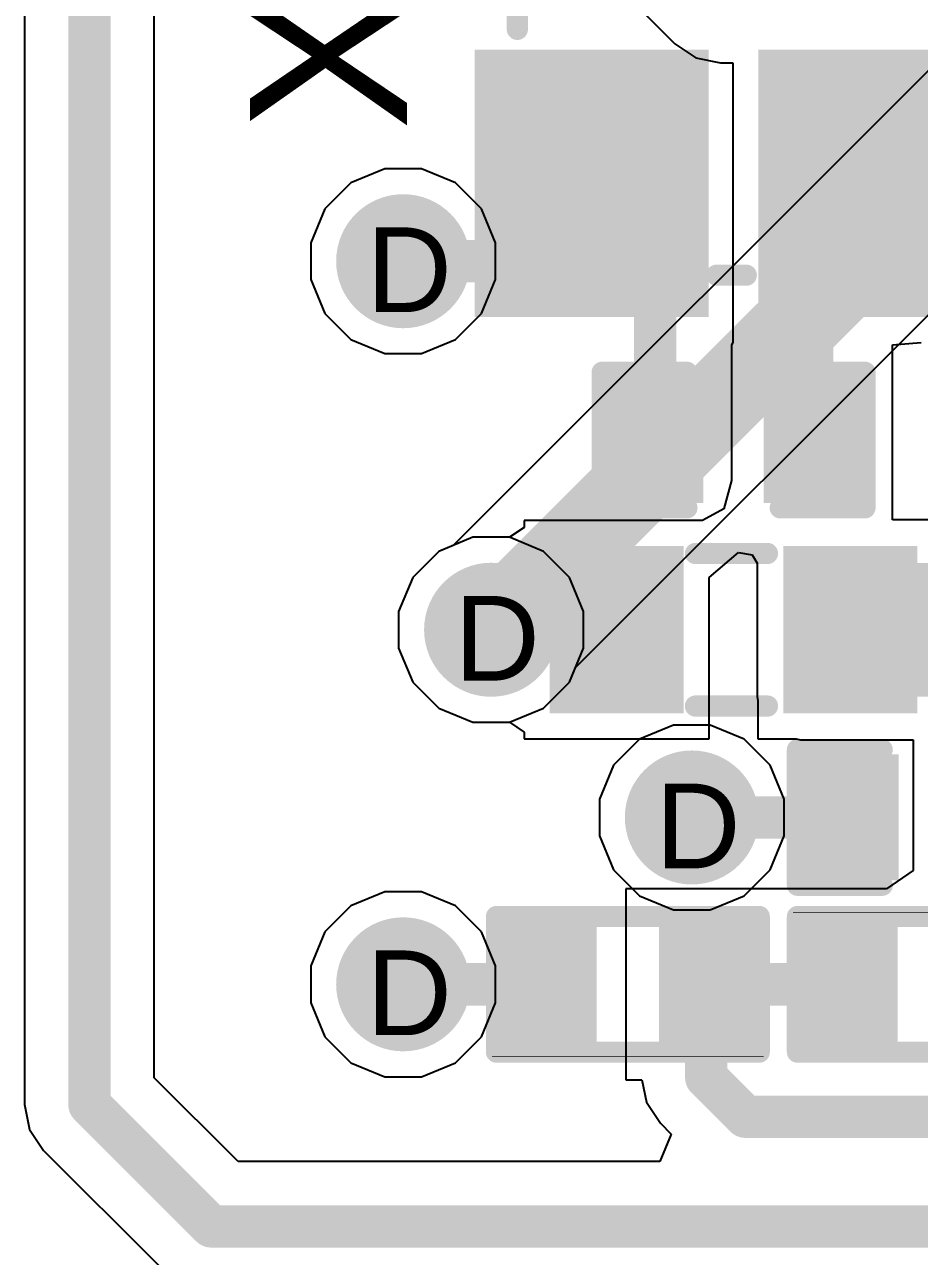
# Model space of a CAD drawing. Header units: inches. Extents: x 0 to 5032, y 0 to 5323.
# Drawn here: x 129.73 to 135.09, y 73.63 to 81.02 of the extents above; entities that cross this region are included whole.
import ezdxf

# ---------------------------------------------------------------- set-up
doc = ezdxf.new("R2010")
doc.units = ezdxf.units.IN
for name, color, linetype in [('Bottom Layer', 5, 'Continuous'), ('Bottom Solder', 6, 'Continuous'), ('Drill Drawing', 1, 'Continuous'), ('Layer 1', 16, 'Continuous'), ('Layer 2', 76, 'Continuous'), ('Top Layer', 1, 'Continuous'), ('Top Overlay', 2, 'Continuous'), ('Top Paste', 8, 'Continuous'), ('Top Solder', 216, 'Continuous'), ('Via Holes', 16, 'Continuous')]:
    doc.layers.add(name, color=color, linetype=linetype)
doc.styles.add('Arial', font='', dxfattribs={"height": 0.2})
doc.styles.get('Arial').set_extended_font_data('Arial')

# ---------------------------------------------------------------- blocks, each defined once
blk = doc.blocks.new('C___0402_180')
at = {"layer": 'Top Layer'}
for points in [[(-0.6985, -0.3175), (-0.6985, 0.3175), (-0.2413, 0.3175), (-0.2413, -0.3175)], [(0.2413, -0.3175), (0.2413, 0.3175), (0.6985, 0.3175), (0.6985, -0.3175)]]:
    blk.add_hatch(color=1, dxfattribs=at).paths.add_polyline_path(points)
at = {"layer": 'Top Paste'}
for points in [[(-0.6985, -0.3175), (-0.6985, 0.3175), (-0.2413, 0.3175), (-0.2413, -0.3175)], [(0.2413, -0.3175), (0.2413, 0.3175), (0.6985, 0.3175), (0.6985, -0.3175)]]:
    blk.add_hatch(color=8, dxfattribs=at).paths.add_polyline_path(points)
at = {"layer": 'Top Solder'}
for points in [[(-0.7585, -0.3775), (-0.7585, 0.3775), (-0.1813, 0.3775), (-0.1813, -0.3775)], [(0.1813, -0.3775), (0.1813, 0.3775), (0.7585, 0.3775), (0.7585, -0.3775)]]:
    blk.add_hatch(color=216, dxfattribs=at).paths.add_polyline_path(points)
at = {"layer": 'Top Overlay'}
for points in [[(-0.7874, 0.4064, 0.127, 0.127, 0), (-0.2794, 0.4064, 0.127, 0.127, 0)], [(-0.7874, -0.4064, 0.127, 0.127, 0), (-0.7874, 0.4064, 0.127, 0.127, 0)], [(0.2794, 0.4064, 0.127, 0.127, 0), (0.7874, 0.4064, 0.127, 0.127, 0)], [(0.7874, -0.4064, 0.127, 0.127, 0), (0.7874, 0.4064, 0.127, 0.127, 0)], [(-0.7874, -0.4064, 0.127, 0.127, 0), (-0.2794, -0.4064, 0.127, 0.127, 0)], [(0.2794, -0.4064, 0.127, 0.127, 0), (0.7874, -0.4064, 0.127, 0.127, 0)]]:
    blk.add_lwpolyline(points, format="xyseb", dxfattribs=at)
for points in [[(-0.8191, 0.4064, 0.0635, 0.0635, 1), (-0.7556, 0.4064, 0.0635, 0.0635, 1)], [(-0.8191, 0.4064, 0.0635, 0.0635, 1), (-0.7556, 0.4064, 0.0635, 0.0635, 1)], [(-0.3111, 0.4064, 0.0635, 0.0635, 1), (-0.2477, 0.4064, 0.0635, 0.0635, 1)], [(0.2477, 0.4064, 0.0635, 0.0635, 1), (0.3111, 0.4064, 0.0635, 0.0635, 1)], [(0.7556, 0.4064, 0.0635, 0.0635, 1), (0.8191, 0.4064, 0.0635, 0.0635, 1)], [(0.7556, 0.4064, 0.0635, 0.0635, 1), (0.8191, 0.4064, 0.0635, 0.0635, 1)], [(-0.8191, -0.4064, 0.0635, 0.0635, 1), (-0.7556, -0.4064, 0.0635, 0.0635, 1)], [(-0.8191, -0.4064, 0.0635, 0.0635, 1), (-0.7556, -0.4064, 0.0635, 0.0635, 1)], [(-0.3111, -0.4064, 0.0635, 0.0635, 1), (-0.2477, -0.4064, 0.0635, 0.0635, 1)], [(0.2477, -0.4064, 0.0635, 0.0635, 1), (0.3111, -0.4064, 0.0635, 0.0635, 1)], [(0.7556, -0.4064, 0.0635, 0.0635, 1), (0.8191, -0.4064, 0.0635, 0.0635, 1)], [(0.7556, -0.4064, 0.0635, 0.0635, 1), (0.8191, -0.4064, 0.0635, 0.0635, 1)]]:
    blk.add_lwpolyline(points, format="xyseb", close=True, dxfattribs=at)
blk = doc.blocks.new('C___0402_188')
at = {"layer": 'Top Layer'}
for points in [[(-0.6985, -0.3175), (-0.6985, 0.3175), (-0.2413, 0.3175), (-0.2413, -0.3175)], [(0.2413, -0.3175), (0.2413, 0.3175), (0.6985, 0.3175), (0.6985, -0.3175)]]:
    blk.add_hatch(color=1, dxfattribs=at).paths.add_polyline_path(points)
at = {"layer": 'Top Paste'}
for points in [[(-0.6985, -0.3175), (-0.6985, 0.3175), (-0.2413, 0.3175), (-0.2413, -0.3175)], [(0.2413, -0.3175), (0.2413, 0.3175), (0.6985, 0.3175), (0.6985, -0.3175)]]:
    blk.add_hatch(color=8, dxfattribs=at).paths.add_polyline_path(points)
at = {"layer": 'Top Solder'}
for points in [[(-0.7585, -0.3775), (-0.7585, 0.3775), (-0.1813, 0.3775), (-0.1813, -0.3775)], [(0.1813, -0.3775), (0.1813, 0.3775), (0.7585, 0.3775), (0.7585, -0.3775)]]:
    blk.add_hatch(color=216, dxfattribs=at).paths.add_polyline_path(points)
at = {"layer": 'Top Overlay'}
for points in [[(-0.7874, 0.4064, 0.127, 0.127, 0), (-0.2794, 0.4064, 0.127, 0.127, 0)], [(-0.7874, -0.4064, 0.127, 0.127, 0), (-0.7874, 0.4064, 0.127, 0.127, 0)], [(0.2794, 0.4064, 0.127, 0.127, 0), (0.7874, 0.4064, 0.127, 0.127, 0)], [(0.7874, -0.4064, 0.127, 0.127, 0), (0.7874, 0.4064, 0.127, 0.127, 0)], [(-0.7874, -0.4064, 0.127, 0.127, 0), (-0.2794, -0.4064, 0.127, 0.127, 0)], [(0.2794, -0.4064, 0.127, 0.127, 0), (0.7874, -0.4064, 0.127, 0.127, 0)]]:
    blk.add_lwpolyline(points, format="xyseb", dxfattribs=at)
for points in [[(-0.8191, 0.4064, 0.0635, 0.0635, 1), (-0.7556, 0.4064, 0.0635, 0.0635, 1)], [(-0.8191, 0.4064, 0.0635, 0.0635, 1), (-0.7556, 0.4064, 0.0635, 0.0635, 1)], [(-0.3111, 0.4064, 0.0635, 0.0635, 1), (-0.2477, 0.4064, 0.0635, 0.0635, 1)], [(0.2477, 0.4064, 0.0635, 0.0635, 1), (0.3111, 0.4064, 0.0635, 0.0635, 1)], [(0.7556, 0.4064, 0.0635, 0.0635, 1), (0.8191, 0.4064, 0.0635, 0.0635, 1)], [(0.7556, 0.4064, 0.0635, 0.0635, 1), (0.8191, 0.4064, 0.0635, 0.0635, 1)], [(-0.8191, -0.4064, 0.0635, 0.0635, 1), (-0.7556, -0.4064, 0.0635, 0.0635, 1)], [(-0.8191, -0.4064, 0.0635, 0.0635, 1), (-0.7556, -0.4064, 0.0635, 0.0635, 1)], [(-0.3111, -0.4064, 0.0635, 0.0635, 1), (-0.2477, -0.4064, 0.0635, 0.0635, 1)], [(0.2477, -0.4064, 0.0635, 0.0635, 1), (0.3111, -0.4064, 0.0635, 0.0635, 1)], [(0.7556, -0.4064, 0.0635, 0.0635, 1), (0.8191, -0.4064, 0.0635, 0.0635, 1)], [(0.7556, -0.4064, 0.0635, 0.0635, 1), (0.8191, -0.4064, 0.0635, 0.0635, 1)]]:
    blk.add_lwpolyline(points, format="xyseb", close=True, dxfattribs=at)
blk = doc.blocks.new('IND_0603__1608_M_______198')
at = {"layer": 'Top Layer'}
for points in [[(-1, 0.4), (-0.4, 0.4), (-0.4, -0.4), (-1, -0.4)], [(0.4, 0.4), (1, 0.4), (1, -0.4), (0.4, -0.4)]]:
    blk.add_hatch(color=1, dxfattribs=at).paths.add_polyline_path(points)
at = {"layer": 'Top Paste'}
for points in [[(-1, 0.4), (-0.4, 0.4), (-0.4, -0.4), (-1, -0.4)], [(0.4, 0.4), (1, 0.4), (1, -0.4), (0.4, -0.4)]]:
    blk.add_hatch(color=8, dxfattribs=at).paths.add_polyline_path(points)
at = {"layer": 'Top Solder'}
for points in [[(-1.1016, 0.5016), (-0.2984, 0.5016), (-0.2984, -0.5016), (-1.1016, -0.5016)], [(0.2984, 0.5016), (1.1016, 0.5016), (1.1016, -0.5016), (0.2984, -0.5016)]]:
    blk.add_hatch(color=216, dxfattribs=at).paths.add_polyline_path(points)
at = {"layer": 'Top Overlay'}
for points in [[(0.2286, 0.4572, 0.127, 0.127, 0), (-0.2032, 0.4572, 0.127, 0.127, 0)], [(0.2286, -0.4572, 0.127, 0.127, 0), (-0.2032, -0.4572, 0.127, 0.127, 0)]]:
    blk.add_lwpolyline(points, format="xyseb", dxfattribs=at)
for points in [[(-0.2349, 0.4572, 0.0635, 0.0635, 1), (-0.1714, 0.4572, 0.0635, 0.0635, 1)], [(0.1968, 0.4572, 0.0635, 0.0635, 1), (0.2604, 0.4572, 0.0635, 0.0635, 1)], [(-0.2349, -0.4572, 0.0635, 0.0635, 1), (-0.1714, -0.4572, 0.0635, 0.0635, 1)], [(0.1968, -0.4572, 0.0635, 0.0635, 1), (0.2604, -0.4572, 0.0635, 0.0635, 1)]]:
    blk.add_lwpolyline(points, format="xyseb", close=True, dxfattribs=at)
blk = doc.blocks.new('R___0402_201')
at = {"layer": 'Top Layer'}
for points in [[(-0.6985, -0.3175), (-0.6985, 0.3175), (-0.2413, 0.3175), (-0.2413, -0.3175)], [(0.2413, -0.3175), (0.2413, 0.3175), (0.6985, 0.3175), (0.6985, -0.3175)]]:
    blk.add_hatch(color=1, dxfattribs=at).paths.add_polyline_path(points)
at = {"layer": 'Top Paste'}
for points in [[(-0.6985, -0.3175), (-0.6985, 0.3175), (-0.2413, 0.3175), (-0.2413, -0.3175)], [(0.2413, -0.3175), (0.2413, 0.3175), (0.6985, 0.3175), (0.6985, -0.3175)]]:
    blk.add_hatch(color=8, dxfattribs=at).paths.add_polyline_path(points)
at = {"layer": 'Top Solder'}
for points in [[(-0.7535, -0.3725), (-0.7535, 0.3725), (-0.1863, 0.3725), (-0.1863, -0.3725)], [(0.1863, -0.3725), (0.1863, 0.3725), (0.7535, 0.3725), (0.7535, -0.3725)]]:
    blk.add_hatch(color=216, dxfattribs=at).paths.add_polyline_path(points)
at = {"layer": 'Top Overlay'}
for points in [[(-0.7874, 0.4064, 0.127, 0.127, 0), (-0.7874, -0.4064, 0.127, 0.127, 0)], [(0.7874, 0.4064, 0.127, 0.127, 0), (-0.7874, 0.4064, 0.127, 0.127, 0)], [(0.7874, 0.4064, 0.127, 0.127, 0), (0.7874, -0.4064, 0.127, 0.127, 0)], [(0.7874, -0.4064, 0.127, 0.127, 0), (-0.7874, -0.4064, 0.127, 0.127, 0)], [(0.8128, -0.4318, 0.00323, 0.00323, 0), (-0.8128, -0.4318, 0.00323, 0.00323, 0)]]:
    blk.add_lwpolyline(points, format="xyseb", dxfattribs=at)
for points in [[(-0.8191, 0.4064, 0.0635, 0.0635, 1), (-0.7556, 0.4064, 0.0635, 0.0635, 1)], [(-0.8191, 0.4064, 0.0635, 0.0635, 1), (-0.7556, 0.4064, 0.0635, 0.0635, 1)], [(0.7556, 0.4064, 0.0635, 0.0635, 1), (0.8191, 0.4064, 0.0635, 0.0635, 1)], [(0.7556, 0.4064, 0.0635, 0.0635, 1), (0.8191, 0.4064, 0.0635, 0.0635, 1)], [(-0.8191, -0.4064, 0.0635, 0.0635, 1), (-0.7556, -0.4064, 0.0635, 0.0635, 1)], [(-0.8191, -0.4064, 0.0635, 0.0635, 1), (-0.7556, -0.4064, 0.0635, 0.0635, 1)], [(0.7556, -0.4064, 0.0635, 0.0635, 1), (0.8191, -0.4064, 0.0635, 0.0635, 1)], [(0.7556, -0.4064, 0.0635, 0.0635, 1), (0.8191, -0.4064, 0.0635, 0.0635, 1)], [(-0.8136, -0.4318, 0.00161, 0.00161, 1), (-0.812, -0.4318, 0.00161, 0.00161, 1)], [(0.812, -0.4318, 0.00161, 0.00161, 1), (0.8136, -0.4318, 0.00161, 0.00161, 1)]]:
    blk.add_lwpolyline(points, format="xyseb", close=True, dxfattribs=at)
blk = doc.blocks.new('R___0402_202')
at = {"layer": 'Top Layer'}
for points in [[(-0.6985, -0.3175), (-0.6985, 0.3175), (-0.2413, 0.3175), (-0.2413, -0.3175)], [(0.2413, -0.3175), (0.2413, 0.3175), (0.6985, 0.3175), (0.6985, -0.3175)]]:
    blk.add_hatch(color=1, dxfattribs=at).paths.add_polyline_path(points)
at = {"layer": 'Top Paste'}
for points in [[(-0.6985, -0.3175), (-0.6985, 0.3175), (-0.2413, 0.3175), (-0.2413, -0.3175)], [(0.2413, -0.3175), (0.2413, 0.3175), (0.6985, 0.3175), (0.6985, -0.3175)]]:
    blk.add_hatch(color=8, dxfattribs=at).paths.add_polyline_path(points)
at = {"layer": 'Top Solder'}
for points in [[(-0.7535, -0.3725), (-0.7535, 0.3725), (-0.1863, 0.3725), (-0.1863, -0.3725)], [(0.1863, -0.3725), (0.1863, 0.3725), (0.7535, 0.3725), (0.7535, -0.3725)]]:
    blk.add_hatch(color=216, dxfattribs=at).paths.add_polyline_path(points)
at = {"layer": 'Top Overlay'}
for points in [[(-0.7874, -0.4064, 0.127, 0.127, 0), (-0.7874, 0.4064, 0.127, 0.127, 0)], [(-0.7874, 0.4064, 0.127, 0.127, 0), (0.7874, 0.4064, 0.127, 0.127, 0)], [(0.7874, -0.4064, 0.127, 0.127, 0), (0.7874, 0.4064, 0.127, 0.127, 0)], [(-0.7874, -0.4064, 0.127, 0.127, 0), (0.7874, -0.4064, 0.127, 0.127, 0)], [(-0.8128, -0.4318, 0.00323, 0.00323, 0), (0.8128, -0.4318, 0.00323, 0.00323, 0)]]:
    blk.add_lwpolyline(points, format="xyseb", dxfattribs=at)
for points in [[(-0.8191, 0.4064, 0.0635, 0.0635, 1), (-0.7556, 0.4064, 0.0635, 0.0635, 1)], [(-0.8191, 0.4064, 0.0635, 0.0635, 1), (-0.7556, 0.4064, 0.0635, 0.0635, 1)], [(0.7556, 0.4064, 0.0635, 0.0635, 1), (0.8191, 0.4064, 0.0635, 0.0635, 1)], [(0.7556, 0.4064, 0.0635, 0.0635, 1), (0.8191, 0.4064, 0.0635, 0.0635, 1)], [(-0.8191, -0.4064, 0.0635, 0.0635, 1), (-0.7556, -0.4064, 0.0635, 0.0635, 1)], [(-0.8191, -0.4064, 0.0635, 0.0635, 1), (-0.7556, -0.4064, 0.0635, 0.0635, 1)], [(0.7556, -0.4064, 0.0635, 0.0635, 1), (0.8191, -0.4064, 0.0635, 0.0635, 1)], [(0.7556, -0.4064, 0.0635, 0.0635, 1), (0.8191, -0.4064, 0.0635, 0.0635, 1)], [(-0.8136, -0.4318, 0.00161, 0.00161, 1), (-0.812, -0.4318, 0.00161, 0.00161, 1)], [(0.812, -0.4318, 0.00161, 0.00161, 1), (0.8136, -0.4318, 0.00161, 0.00161, 1)]]:
    blk.add_lwpolyline(points, format="xyseb", close=True, dxfattribs=at)
blk = doc.blocks.new('SMD3225_4P_209')
at = {"layer": 'Top Layer'}
for points in [[(-1.8, 1.45), (-0.4, 1.45), (-0.4, 0.25), (-1.8, 0.25)], [(0.4, 1.45), (1.8, 1.45), (1.8, 0.25), (0.4, 0.25)], [(-1.8, -0.25), (-0.4, -0.25), (-0.4, -1.45), (-1.8, -1.45)], [(0.4, -0.25), (1.8, -0.25), (1.8, -1.45), (0.4, -1.45)]]:
    blk.add_hatch(color=1, dxfattribs=at).paths.add_polyline_path(points)
at = {"layer": 'Top Paste'}
for points in [[(-1.8, 1.45), (-0.4, 1.45), (-0.4, 0.25), (-1.8, 0.25)], [(0.4, 1.45), (1.8, 1.45), (1.8, 0.25), (0.4, 0.25)], [(-1.8, -0.25), (-0.4, -0.25), (-0.4, -1.45), (-1.8, -1.45)], [(0.4, -0.25), (1.8, -0.25), (1.8, -1.45), (0.4, -1.45)]]:
    blk.add_hatch(color=8, dxfattribs=at).paths.add_polyline_path(points)
at = {"layer": 'Top Solder'}
for points in [[(-1.9016, 1.5516), (-0.2984, 1.5516), (-0.2984, 0.1484), (-1.9016, 0.1484)], [(0.2984, 1.5516), (1.9016, 1.5516), (1.9016, 0.1484), (0.2984, 0.1484)], [(-1.9016, -0.1484), (-0.2984, -0.1484), (-0.2984, -1.5516), (-1.9016, -1.5516)], [(0.2984, -0.1484), (1.9016, -0.1484), (1.9016, -1.5516), (0.2984, -1.5516)]]:
    blk.add_hatch(color=216, dxfattribs=at).paths.add_polyline_path(points)
at = {"layer": 'Top Overlay'}
for points in [[(0.1778, 1.2954, 0.127, 0.127, 0), (-0.2032, 1.2954, 0.127, 0.127, 0)], [(-1.651, -0.1016, 0.127, 0.127, 0), (-1.651, 0.0762, 0.127, 0.127, 0)], [(1.651, -0.1016, 0.127, 0.127, 0), (1.651, 0.0762, 0.127, 0.127, 0)], [(-1.9558, -0.8382, 0.127, 0.127, 0), (-2.0828, -0.7112, 0.127, 0.127, 0)], [(-2.0828, -0.9652, 0.127, 0.127, 0), (-2.0828, -0.7112, 0.127, 0.127, 0)], [(-2.0828, -0.9652, 0.127, 0.127, 0), (-1.9558, -0.8382, 0.127, 0.127, 0)], [(0.1778, -1.2954, 0.127, 0.127, 0), (-0.2032, -1.2954, 0.127, 0.127, 0)]]:
    blk.add_lwpolyline(points, format="xyseb", dxfattribs=at)
for points in [[(-0.2349, 1.2954, 0.0635, 0.0635, 1), (-0.1714, 1.2954, 0.0635, 0.0635, 1)], [(0.1461, 1.2954, 0.0635, 0.0635, 1), (0.2095, 1.2954, 0.0635, 0.0635, 1)], [(-1.6827, 0.0762, 0.0635, 0.0635, 1), (-1.6193, 0.0762, 0.0635, 0.0635, 1)], [(1.6193, 0.0762, 0.0635, 0.0635, 1), (1.6827, 0.0762, 0.0635, 0.0635, 1)], [(-1.6827, -0.1016, 0.0635, 0.0635, 1), (-1.6193, -0.1016, 0.0635, 0.0635, 1)], [(1.6193, -0.1016, 0.0635, 0.0635, 1), (1.6827, -0.1016, 0.0635, 0.0635, 1)], [(-2.1145, -0.7112, 0.0635, 0.0635, 1), (-2.0511, -0.7112, 0.0635, 0.0635, 1)], [(-2.1145, -0.7112, 0.0635, 0.0635, 1), (-2.0511, -0.7112, 0.0635, 0.0635, 1)], [(-1.9875, -0.8382, 0.0635, 0.0635, 1), (-1.9241, -0.8382, 0.0635, 0.0635, 1)], [(-1.9875, -0.8382, 0.0635, 0.0635, 1), (-1.9241, -0.8382, 0.0635, 0.0635, 1)], [(-2.1145, -0.9652, 0.0635, 0.0635, 1), (-2.0511, -0.9652, 0.0635, 0.0635, 1)], [(-2.1145, -0.9652, 0.0635, 0.0635, 1), (-2.0511, -0.9652, 0.0635, 0.0635, 1)], [(-0.2349, -1.2954, 0.0635, 0.0635, 1), (-0.1714, -1.2954, 0.0635, 0.0635, 1)], [(0.1461, -1.2954, 0.0635, 0.0635, 1), (0.2095, -1.2954, 0.0635, 0.0635, 1)]]:
    blk.add_lwpolyline(points, format="xyseb", close=True, dxfattribs=at)

msp = doc.modelspace()

# ---------------------------------------------------------------- hatches: boundary and pattern name
at = {"layer": 'Bottom Layer'}
h = msp.add_hatch(color=5, dxfattribs=at)
edge = h.paths.add_edge_path()
edge.add_arc((131.9988, 79.5992), 0.3, 0, 360)
h = msp.add_hatch(color=5, dxfattribs=at)
edge = h.paths.add_edge_path()
edge.add_arc((132.5256, 77.3904), 0.3, 0, 360)
h = msp.add_hatch(color=5, dxfattribs=at)
edge = h.paths.add_edge_path()
edge.add_arc((133.7285, 76.2654), 0.3, 0, 360)
h = msp.add_hatch(color=5, dxfattribs=at)
edge = h.paths.add_edge_path()
edge.add_arc((131.9988, 75.2654), 0.3, 0, 360)
at = {"layer": 'Bottom Solder'}
h = msp.add_hatch(color=6, dxfattribs=at)
edge = h.paths.add_edge_path()
edge.add_arc((131.9988, 79.5992), 0.4016, 0, 360)
h = msp.add_hatch(color=6, dxfattribs=at)
edge = h.paths.add_edge_path()
edge.add_arc((132.5256, 77.3904), 0.4016, 0, 360)
h = msp.add_hatch(color=6, dxfattribs=at)
edge = h.paths.add_edge_path()
edge.add_arc((133.7285, 76.2654), 0.4016, 0, 360)
h = msp.add_hatch(color=6, dxfattribs=at)
edge = h.paths.add_edge_path()
edge.add_arc((131.9988, 75.2654), 0.4016, 0, 360)
at = {"layer": 'Layer 1'}
h = msp.add_hatch(color=16, dxfattribs=at)
edge = h.paths.add_edge_path()
edge.add_arc((131.9988, 79.5992), 0.3, 0, 360)
h = msp.add_hatch(color=16, dxfattribs=at)
edge = h.paths.add_edge_path()
edge.add_arc((132.5256, 77.3904), 0.3, 0, 360)
h = msp.add_hatch(color=16, dxfattribs=at)
edge = h.paths.add_edge_path()
edge.add_arc((133.7285, 76.2654), 0.3, 0, 360)
h = msp.add_hatch(color=16, dxfattribs=at)
edge = h.paths.add_edge_path()
edge.add_arc((131.9988, 75.2654), 0.3, 0, 360)
at = {"layer": 'Layer 2'}
h = msp.add_hatch(color=76, dxfattribs=at)
edge = h.paths.add_edge_path()
edge.add_arc((131.9988, 79.5992), 0.3, 0, 360)
h = msp.add_hatch(color=76, dxfattribs=at)
edge = h.paths.add_edge_path()
edge.add_arc((132.5256, 77.3904), 0.3, 0, 360)
h = msp.add_hatch(color=76, dxfattribs=at)
edge = h.paths.add_edge_path()
edge.add_arc((133.7285, 76.2654), 0.3, 0, 360)
h = msp.add_hatch(color=76, dxfattribs=at)
edge = h.paths.add_edge_path()
edge.add_arc((131.9988, 75.2654), 0.3, 0, 360)
at = {"layer": 'Top Layer'}
h = msp.add_hatch(color=1, dxfattribs=at)
edge = h.paths.add_edge_path()
edge.add_arc((131.9988, 79.5992), 0.3, 0, 360)
msp.add_hatch(color=1, dxfattribs=at).paths.add_polyline_path([(134.3785, 76.9904), (135.8469, 76.9904), (135.8469, 77.7904), (134.3785, 77.7904)])
h = msp.add_hatch(color=1, dxfattribs=at)
edge = h.paths.add_edge_path()
edge.add_arc((132.5256, 77.3904), 0.3, 0, 360)
h = msp.add_hatch(color=1, dxfattribs=at)
edge = h.paths.add_edge_path()
edge.add_arc((133.7285, 76.2654), 0.3, 0, 360)
h = msp.add_hatch(color=1, dxfattribs=at)
edge = h.paths.add_edge_path()
edge.add_arc((131.9988, 75.2654), 0.3, 0, 360)
at = {"layer": 'Top Solder'}
h = msp.add_hatch(color=216, dxfattribs=at)
edge = h.paths.add_edge_path()
edge.add_arc((131.9988, 79.5992), 0.4016, 0, 360)
h = msp.add_hatch(color=216, dxfattribs=at)
edge = h.paths.add_edge_path()
edge.add_arc((132.5256, 77.3904), 0.4016, 0, 360)
h = msp.add_hatch(color=216, dxfattribs=at)
edge = h.paths.add_edge_path()
edge.add_arc((133.7285, 76.2654), 0.4016, 0, 360)
h = msp.add_hatch(color=216, dxfattribs=at)
edge = h.paths.add_edge_path()
edge.add_arc((131.9988, 75.2654), 0.4016, 0, 360)
at = {"layer": 'Via Holes'}
h = msp.add_hatch(color=7, dxfattribs=at)
edge = h.paths.add_edge_path()
edge.add_arc((131.9988, 79.5992), 0.15, 0, 360)
h = msp.add_hatch(color=7, dxfattribs=at)
edge = h.paths.add_edge_path()
edge.add_arc((132.5256, 77.3904), 0.15, 0, 360)
h = msp.add_hatch(color=7, dxfattribs=at)
edge = h.paths.add_edge_path()
edge.add_arc((133.7285, 76.2654), 0.15, 0, 360)
h = msp.add_hatch(color=7, dxfattribs=at)
edge = h.paths.add_edge_path()
edge.add_arc((131.9988, 75.2654), 0.15, 0, 360)

# ---------------------------------------------------------------- linework, layer by layer
at = {"layer": 'Bottom Layer'}
for p, q in [((136.2713, 81.8685), (132.2989, 77.8961)), ((133.0314, 77.1636), (136.8521, 80.9843)), ((132.2989, 77.8961), (132.2118, 77.8601)), ((132.2118, 77.8601), (132.056, 77.7042)), ((132.056, 77.7042), (131.9716, 77.5006)), ((131.9716, 77.5006), (131.9716, 77.2802)), ((131.9716, 77.2802), (132.056, 77.0766)), ((132.9953, 77.0766), (133.0314, 77.1636)), ((132.056, 77.0766), (132.2118, 76.9208)), ((132.8395, 76.9208), (132.9953, 77.0766)), ((132.2118, 76.9208), (132.4155, 76.8364)), ((132.6358, 76.8364), (132.8395, 76.9208)), ((132.4155, 76.8364), (132.6358, 76.8364))]:
    msp.add_line(p, q, dxfattribs=at)
msp.add_lwpolyline([(132.5256, 77.3904, 0.508, 0.508, 0), (136.6375, 81.5023, 0.508, 0.508, 0)], format="xyseb", dxfattribs=at)
msp.add_lwpolyline([(132.3986, 77.3904, 0.254, 0.254, 1), (132.6526, 77.3904, 0.254, 0.254, 1)], format="xyseb", close=True, dxfattribs=at)
at = {"layer": 'Layer 1'}
for p, q in [((132.4155, 77.9444), (132.2118, 77.8601)), ((132.6358, 77.9444), (132.4155, 77.9444)), ((132.8395, 77.8601), (132.6358, 77.9444)), ((132.2118, 77.8601), (132.056, 77.7042)), ((132.9953, 77.7042), (132.8395, 77.8601)), ((132.056, 77.7042), (131.9716, 77.5006)), ((133.0796, 77.5006), (132.9953, 77.7042)), ((131.9716, 77.5006), (131.9716, 77.2802)), ((133.0796, 77.2802), (133.0796, 77.5006)), ((131.9716, 77.2802), (132.056, 77.0766)), ((132.9953, 77.0766), (133.0796, 77.2802)), ((132.056, 77.0766), (132.2118, 76.9208)), ((132.8395, 76.9208), (132.9953, 77.0766)), ((132.2118, 76.9208), (132.4155, 76.8364)), ((132.6358, 76.8364), (132.8395, 76.9208)), ((132.4155, 76.8364), (132.6358, 76.8364))]:
    msp.add_line(p, q, dxfattribs=at)
at = {"layer": 'Layer 2'}
for p, q in [((131.8886, 80.1532), (131.6849, 80.0689)), ((132.1089, 80.1532), (131.8886, 80.1532)), ((132.3126, 80.0689), (132.1089, 80.1532)), ((131.6849, 80.0689), (131.5291, 79.913)), ((132.4684, 79.913), (132.3126, 80.0689)), ((131.5291, 79.913), (131.4448, 79.7094)), ((132.5527, 79.7094), (132.4684, 79.913)), ((131.4448, 79.7094), (131.4448, 79.489)), ((132.5527, 79.489), (132.5527, 79.7094)), ((131.4448, 79.489), (131.5291, 79.2854)), ((132.4684, 79.2854), (132.5527, 79.489)), ((131.5291, 79.2854), (131.6849, 79.1296)), ((132.3126, 79.1296), (132.4684, 79.2854)), ((131.6849, 79.1296), (131.8886, 79.0452)), ((132.1089, 79.0452), (132.3126, 79.1296)), ((131.8886, 79.0452), (132.1089, 79.0452)), ((132.4155, 77.9444), (132.2118, 77.8601)), ((132.6358, 77.9444), (132.4155, 77.9444)), ((132.8395, 77.8601), (132.6358, 77.9444)), ((132.2118, 77.8601), (132.056, 77.7042)), ((132.9953, 77.7042), (132.8395, 77.8601)), ((132.056, 77.7042), (131.9716, 77.5006)), ((133.0796, 77.5006), (132.9953, 77.7042)), ((131.9716, 77.5006), (131.9716, 77.2802)), ((133.0796, 77.2802), (133.0796, 77.5006)), ((131.9716, 77.2802), (132.056, 77.0766)), ((132.9953, 77.0766), (133.0796, 77.2802)), ((132.056, 77.0766), (132.2118, 76.9208)), ((132.8395, 76.9208), (132.9953, 77.0766)), ((132.2118, 76.9208), (132.4155, 76.8364)), ((132.6358, 76.8364), (132.8395, 76.9208)), ((132.4155, 76.8364), (132.6358, 76.8364)), ((133.6183, 76.8194), (133.4146, 76.7351)), ((133.8387, 76.8194), (133.6183, 76.8194)), ((134.0423, 76.7351), (133.8387, 76.8194)), ((133.4146, 76.7351), (133.2588, 76.5792)), ((134.1981, 76.5792), (134.0423, 76.7351)), ((133.2588, 76.5792), (133.1745, 76.3756)), ((134.2825, 76.3756), (134.1981, 76.5792)), ((133.1745, 76.3756), (133.1745, 76.1552)), ((134.2825, 76.1552), (134.2825, 76.3756)), ((133.1745, 76.1552), (133.2588, 75.9516)), ((134.1981, 75.9516), (134.2825, 76.1552)), ((133.2588, 75.9516), (133.4146, 75.7958)), ((134.0423, 75.7958), (134.1981, 75.9516)), ((131.8886, 75.8194), (131.6849, 75.7351)), ((132.1089, 75.8194), (131.8886, 75.8194)), ((132.3126, 75.7351), (132.1089, 75.8194)), ((133.4146, 75.7958), (133.6183, 75.7114)), ((133.8387, 75.7114), (134.0423, 75.7958)), ((131.6849, 75.7351), (131.5291, 75.5792)), ((132.4684, 75.5792), (132.3126, 75.7351)), ((133.6183, 75.7114), (133.8387, 75.7114)), ((131.5291, 75.5792), (131.4448, 75.3756)), ((132.5527, 75.3756), (132.4684, 75.5792)), ((131.4448, 75.3756), (131.4448, 75.1552)), ((132.5527, 75.1552), (132.5527, 75.3756)), ((131.4448, 75.1552), (131.5291, 74.9516)), ((132.4684, 74.9516), (132.5527, 75.1552)), ((131.5291, 74.9516), (131.6849, 74.7958)), ((132.3126, 74.7958), (132.4684, 74.9516)), ((131.6849, 74.7958), (131.8886, 74.7114)), ((132.1089, 74.7114), (132.3126, 74.7958)), ((131.8886, 74.7114), (132.1089, 74.7114))]:
    msp.add_line(p, q, dxfattribs=at)
at = {"layer": 'Top Layer'}
for p, q in [((130.5076, 74.7054), (130.5076, 97.7301)), ((129.7307, 97.5692), (129.7307, 74.5445)), ((133.3268, 81.2019), (133.6257, 80.9029)), ((133.6257, 80.9029), (133.7517, 80.8187)), ((133.7517, 80.8187), (133.9004, 80.7891)), ((133.9004, 80.7891), (133.9745, 80.7891)), ((133.9745, 80.7891), (133.9745, 79.1124)), ((133.9745, 79.1124), (133.9657, 79.0989)), ((133.9657, 79.0989), (133.9657, 79.0989)), ((133.9657, 79.0989), (133.9657, 78.2847)), ((134.9309, 79.0989), (135.1032, 79.1124)), ((134.9309, 78.0494), (134.9309, 79.0989)), ((133.9657, 78.2847), (133.9195, 78.1146)), ((133.9195, 78.1146), (133.7922, 78.0444)), ((133.7922, 78.0444), (132.7245, 78.0444)), ((132.7245, 78.0444), (132.7245, 78.0036)), ((133.7922, 78.0444), (133.7922, 78.0444)), ((135.3118, 78.0494), (134.9309, 78.0494)), ((132.7245, 78.0036), (132.6358, 77.9444)), ((132.4155, 77.9444), (132.2118, 77.8601)), ((132.6358, 77.9444), (132.4155, 77.9444)), ((132.2118, 77.8601), (132.056, 77.7042)), ((133.8325, 77.704), (134.0083, 77.8533)), ((134.0083, 77.8533), (134.0898, 77.8403)), ((134.0898, 77.8403), (134.1195, 77.7904)), ((134.1195, 77.7904), (134.1195, 76.9904)), ((132.056, 77.7042), (131.9716, 77.5006)), ((133.8325, 76.7364), (133.8325, 77.704)), ((131.9716, 77.5006), (131.9716, 77.2802)), ((131.9716, 77.2802), (132.056, 77.0766)), ((132.056, 77.0766), (132.2118, 76.9208)), ((134.1195, 76.9904), (134.1245, 76.9654)), ((134.1245, 76.9654), (134.1245, 76.7364)), ((132.2118, 76.9208), (132.4155, 76.8364)), ((132.4155, 76.8364), (132.6358, 76.8364)), ((132.6358, 76.8364), (132.7245, 76.7772)), ((132.7245, 76.7772), (132.7245, 76.7364)), ((132.7245, 76.7364), (133.8325, 76.7364)), ((134.1245, 76.7364), (134.3534, 76.7364)), ((134.3534, 76.7364), (134.3785, 76.7315)), ((134.3785, 76.7315), (135.0546, 76.7315)), ((135.0546, 76.7315), (135.0546, 75.9479)), ((135.0546, 75.9479), (134.8953, 75.8369)), ((134.8953, 75.8369), (133.3323, 75.8369)), ((133.3323, 75.8369), (133.3323, 74.6939)), ((131.01, 74.2031), (130.5076, 74.7054)), ((133.3323, 74.6939), (133.429, 74.6939)), ((133.429, 74.6939), (133.456, 74.5583)), ((129.7307, 74.5445), (129.7603, 74.3959)), ((133.456, 74.5583), (133.5402, 74.4323)), ((133.5402, 74.4323), (133.6051, 74.3674)), ((129.7603, 74.3959), (129.8445, 74.2698)), ((133.6051, 74.3674), (133.5371, 74.2031)), ((129.8445, 74.2698), (130.532, 73.5823)), ((133.5371, 74.2031), (131.01, 74.2031))]:
    msp.add_line(p, q, dxfattribs=at)
for points in [[(130.1192, 74.5445, 0.254, 0.254, 0), (130.1192, 97.7301, 0.254, 0.254, 0)], [(134.8285, 80.1587, 0.254, 0.254, 0), (135.3015, 80.6317, 0.254, 0.254, 0)], [(134.8285, 80.0664, 0.254, 0.254, 0), (134.8285, 80.1587, 0.254, 0.254, 0)], [(133.1285, 80.0664, 0.254, 0.254, 0), (133.5085, 79.6863, 0.254, 0.254, 0)], [(134.4483, 79.6863, 0.254, 0.254, 0), (134.8285, 80.0664, 0.254, 0.254, 0)], [(133.5085, 78.5274, 0.254, 0.254, 0), (133.5085, 79.6863, 0.254, 0.254, 0)], [(134.4483, 78.5274, 0.254, 0.254, 0), (134.4483, 79.6863, 0.254, 0.254, 0)], [(131.9988, 79.5992, 0.254, 0.254, 0), (132.5256, 79.5992, 0.254, 0.254, 0)], [(132.5256, 77.3904, 0.381, 0.381, 0), (133.2785, 77.3904, 0.381, 0.381, 0)], [(133.7285, 76.2654, 0.254, 0.254, 0), (134.6785, 76.2654, 0.254, 0.254, 0)], [(131.9988, 75.2654, 0.254, 0.254, 0), (132.8751, 75.2654, 0.254, 0.254, 0)], [(133.8149, 74.707, 0.254, 0.254, 0), (133.8149, 75.2654, 0.254, 0.254, 0)], [(133.8149, 75.2654, 0.254, 0.254, 0), (134.6785, 75.2654, 0.254, 0.254, 0)], [(133.8149, 74.707, 0.254, 0.254, 0), (134.05, 74.4719, 0.254, 0.254, 0)], [(130.1192, 74.5445, 0.254, 0.254, 0), (130.849, 73.8146, 0.254, 0.254, 0)], [(134.05, 74.4719, 0.254, 0.254, 0), (136.6259, 74.4719, 0.254, 0.254, 0)], [(130.849, 73.8146, 0.254, 0.254, 0), (136.8264, 73.8146, 0.254, 0.254, 0)]]:
    msp.add_lwpolyline(points, format="xyseb", dxfattribs=at)
for points in [[(134.765, 80.1587, 0.127, 0.127, 1), (134.892, 80.1587, 0.127, 0.127, 1)], [(134.765, 80.1587, 0.127, 0.127, 1), (134.892, 80.1587, 0.127, 0.127, 1)], [(133.065, 80.0664, 0.127, 0.127, 1), (133.192, 80.0664, 0.127, 0.127, 1)], [(134.765, 80.0664, 0.127, 0.127, 1), (134.892, 80.0664, 0.127, 0.127, 1)], [(134.765, 80.0664, 0.127, 0.127, 1), (134.892, 80.0664, 0.127, 0.127, 1)], [(133.445, 79.6863, 0.127, 0.127, 1), (133.572, 79.6863, 0.127, 0.127, 1)], [(133.445, 79.6863, 0.127, 0.127, 1), (133.572, 79.6863, 0.127, 0.127, 1)], [(134.3848, 79.6863, 0.127, 0.127, 1), (134.5118, 79.6863, 0.127, 0.127, 1)], [(134.3848, 79.6863, 0.127, 0.127, 1), (134.5118, 79.6863, 0.127, 0.127, 1)], [(131.9353, 79.5992, 0.127, 0.127, 1), (132.0623, 79.5992, 0.127, 0.127, 1)], [(132.4621, 79.5992, 0.127, 0.127, 1), (132.5891, 79.5992, 0.127, 0.127, 1)], [(133.445, 78.5274, 0.127, 0.127, 1), (133.572, 78.5274, 0.127, 0.127, 1)], [(134.3848, 78.5274, 0.127, 0.127, 1), (134.5118, 78.5274, 0.127, 0.127, 1)], [(132.4304, 77.3904, 0.1905, 0.1905, 1), (132.6209, 77.3904, 0.1905, 0.1905, 1)], [(133.1832, 77.3904, 0.1905, 0.1905, 1), (133.3737, 77.3904, 0.1905, 0.1905, 1)], [(133.665, 76.2654, 0.127, 0.127, 1), (133.792, 76.2654, 0.127, 0.127, 1)], [(134.615, 76.2654, 0.127, 0.127, 1), (134.742, 76.2654, 0.127, 0.127, 1)], [(131.9353, 75.2654, 0.127, 0.127, 1), (132.0623, 75.2654, 0.127, 0.127, 1)], [(132.8116, 75.2654, 0.127, 0.127, 1), (132.9386, 75.2654, 0.127, 0.127, 1)], [(133.7514, 75.2654, 0.127, 0.127, 1), (133.8784, 75.2654, 0.127, 0.127, 1)], [(133.7514, 75.2654, 0.127, 0.127, 1), (133.8784, 75.2654, 0.127, 0.127, 1)], [(134.615, 75.2654, 0.127, 0.127, 1), (134.742, 75.2654, 0.127, 0.127, 1)], [(133.7514, 74.707, 0.127, 0.127, 1), (133.8784, 74.707, 0.127, 0.127, 1)], [(133.7514, 74.707, 0.127, 0.127, 1), (133.8784, 74.707, 0.127, 0.127, 1)], [(130.0557, 74.5445, 0.127, 0.127, 1), (130.1827, 74.5445, 0.127, 0.127, 1)], [(130.0557, 74.5445, 0.127, 0.127, 1), (130.1827, 74.5445, 0.127, 0.127, 1)], [(133.9865, 74.4719, 0.127, 0.127, 1), (134.1135, 74.4719, 0.127, 0.127, 1)], [(133.9865, 74.4719, 0.127, 0.127, 1), (134.1135, 74.4719, 0.127, 0.127, 1)], [(130.7855, 73.8146, 0.127, 0.127, 1), (130.9125, 73.8146, 0.127, 0.127, 1)], [(130.7855, 73.8146, 0.127, 0.127, 1), (130.9125, 73.8146, 0.127, 0.127, 1)]]:
    msp.add_lwpolyline(points, format="xyseb", close=True, dxfattribs=at)

# ---------------------------------------------------------------- block references
for name, p, rotation in [('SMD3225_4P_209', (133.9784, 81.1664), 270), ('IND_0603__1608_M_______198', (133.9785, 77.3904), 180), ('R___0402_201', (135.1484, 75.2654), 180)]:
    msp.add_blockref(name, p, dxfattribs=dict(rotation=rotation))
for name, p in [('C___0402_180', (133.9784, 78.5274)), ('C___0402_188', (135.1484, 76.2654)), ('R___0402_202', (133.345, 75.2654))]:
    msp.add_blockref(name, p)

# ---------------------------------------------------------------- texts
at = {"layer": 'Drill Drawing', "style": 'Arial'}
for p in [(131.7787, 79.2945), (132.3056, 77.0857), (133.5084, 75.9607), (131.7787, 74.9607)]:
    msp.add_text('D', height=0.508, dxfattribs=at).set_placement(p)
at = {"layer": 'Top Overlay', "style": 'Arial'}
msp.add_text('X3', height=0.9398, rotation=90, dxfattribs=at).set_placement((132.0216, 80.3835))

doc.saveas('drawing.dxf')
